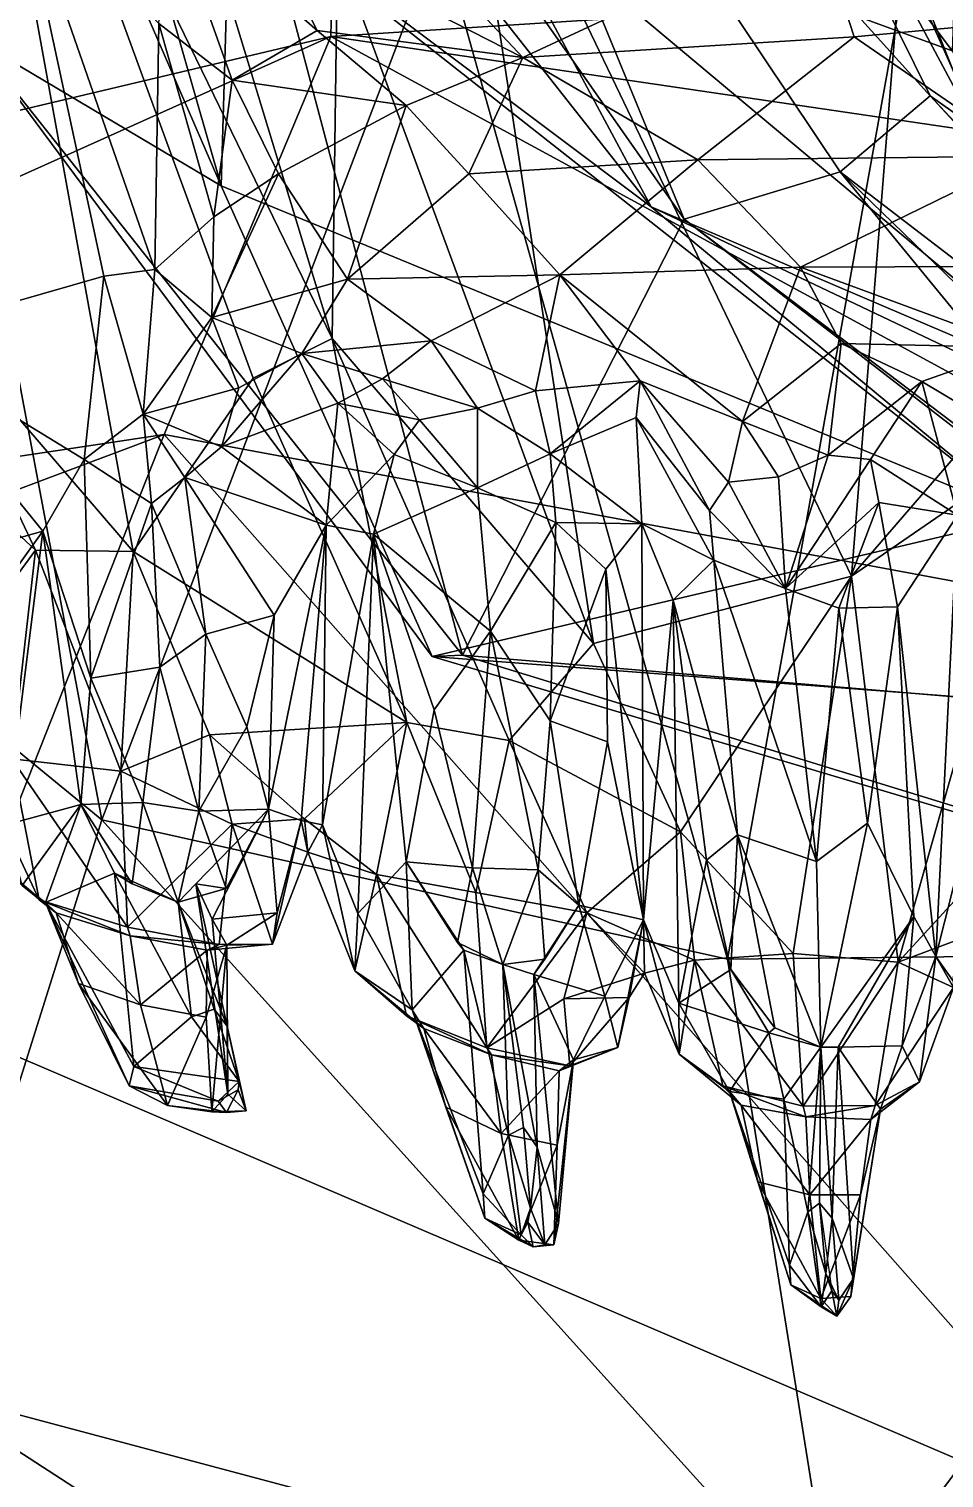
# Model space of a CAD drawing. Extents: x -0.63 to 0.63, y -0.8 to 0.34.
# Drawn here: x -0.4157 to -0.3293, y -0.3005 to -0.1636 of the extents above; entities that cross this region are included whole.
import ezdxf

# ---------------------------------------------------------------- set-up
doc = ezdxf.new("R2010")
doc.units = 0
doc.layers.add('BEAR_KDK$LWO', color=1, linetype='CONTINUOUS')

msp = doc.modelspace()

# ---------------------------------------------------------------- linework, layer by layer
at = {"layer": 'BEAR_KDK$LWO'}
for points in [[(-0.42097, -0.16448, 0.85381), (-0.40502, -0.10859, 1.03801), (-0.42962, -0.01353, 1.06046)], [(-0.45038, -0.05664, 0.68999), (-0.42941, -0.06739, 0.52422), (-0.39759, -0.17839, 0.64691)], [(-0.45038, -0.05664, 0.68999), (-0.39759, -0.17839, 0.64691), (-0.42097, -0.16448, 0.85381)], [(-0.42941, -0.06739, 0.52422), (-0.39676, -0.15044, 0.50908), (-0.39759, -0.17839, 0.64691)], [(-0.36396, -0.10236, 1.24516), (-0.32623, -0.17296, 1.35301), (-0.36109, -0.08513, 1.36857)], [(-0.32623, -0.17296, 1.35301), (-0.31759, -0.12093, 1.46437), (-0.36109, -0.08513, 1.36857)], [(-0.41483, -0.1016, 0.10178), (-0.42294, -0.11914, 0.08948), (-0.3871, -0.19282, 0.09887)], [(-0.3871, -0.19282, 0.09887), (-0.38657, -0.15609, 0.11288), (-0.41483, -0.1016, 0.10178)], [(-0.38212, -0.11278, 1.15381), (-0.33058, -0.16989, 1.23085), (-0.36396, -0.10236, 1.24516)], [(-0.36396, -0.10236, 1.24516), (-0.33058, -0.16989, 1.23085), (-0.32623, -0.17296, 1.35301)], [(-0.42097, -0.16448, 0.85381), (-0.37477, -0.22273, 0.89225), (-0.40502, -0.10859, 1.03801)], [(-0.40502, -0.10859, 1.03801), (-0.37477, -0.22273, 0.89225), (-0.35382, -0.18152, 1.02193)], [(-0.40502, -0.10859, 1.03801), (-0.35382, -0.18152, 1.02193), (-0.38212, -0.11278, 1.15381)], [(-0.37368, -0.14916, 0.37438), (-0.37017, -0.10974, 0.26119), (-0.3285, -0.16561, 0.37257)], [(-0.37017, -0.10974, 0.26119), (-0.32689, -0.11953, 0.26634), (-0.3285, -0.16561, 0.37257)], [(-0.39676, -0.15044, 0.50908), (-0.40976, -0.1133, 0.41339), (-0.35695, -0.18037, 0.49385)], [(-0.40976, -0.1133, 0.41339), (-0.37368, -0.14916, 0.37438), (-0.35695, -0.18037, 0.49385)], [(-0.38212, -0.11278, 1.15381), (-0.35382, -0.18152, 1.02193), (-0.33909, -0.17707, 1.13638)], [(-0.38212, -0.11278, 1.15381), (-0.33909, -0.17707, 1.13638), (-0.33058, -0.16989, 1.23085)], [(-0.42294, -0.11914, 0.08948), (-0.4262, -0.18935, 0.06918), (-0.40589, -0.21293, 0.08228)], [(-0.39456, -0.19657, 0.09583), (-0.3871, -0.19282, 0.09887), (-0.42294, -0.11914, 0.08948)], [(-0.40589, -0.21293, 0.08228), (-0.39456, -0.19657, 0.09583), (-0.42294, -0.11914, 0.08948)], [(-0.46451, -0.19269, 1.72244), (-0.40885, -0.2383, 1.80763), (-0.43028, -0.12473, 1.77204)], [(-0.37694, -0.15451, 1.88061), (-0.43028, -0.12473, 1.77204), (-0.40885, -0.2383, 1.80763)], [(-0.27001, -0.13654, 0.13185), (-0.33801, -0.21526, 0.09403), (-0.31965, -0.20264, 0.09363)], [(-0.33801, -0.21526, 0.09403), (-0.27001, -0.13654, 0.13185), (-0.33208, -0.14072, 0.13381)], [(-0.47355, -0.14785, 1.64248), (-0.38663, -0.13789, 1.56294), (-0.49071, -0.1888, 1.61326)], [(-0.38663, -0.13789, 1.56294), (-0.38721, -0.16428, 1.53979), (-0.49071, -0.1888, 1.61326)], [(-0.38663, -0.13789, 1.56294), (-0.28536, -0.15774, 1.55792), (-0.38721, -0.16428, 1.53979)], [(-0.3624, -0.22165, 0.0943), (-0.37529, -0.13764, 0.12963), (-0.38657, -0.15609, 0.11288)], [(-0.3624, -0.22165, 0.0943), (-0.33801, -0.21526, 0.09403), (-0.37529, -0.13764, 0.12963)], [(-0.33801, -0.21526, 0.09403), (-0.33208, -0.14072, 0.13381), (-0.37529, -0.13764, 0.12963)], [(-0.41681, -0.14899, 0.01359), (-0.40867, -0.18692, 0.0059), (-0.42921, -0.19282, 0.01596)], [(-0.41681, -0.14899, 0.01359), (-0.40346, -0.16304, 0.00552), (-0.40385, -0.18628, 0.00196)], [(-0.41681, -0.14899, 0.01359), (-0.40385, -0.18628, 0.00196), (-0.40867, -0.18692, 0.0059)], [(-0.35695, -0.18037, 0.49385), (-0.37368, -0.14916, 0.37438), (-0.3094, -0.203, 0.47882)], [(-0.37368, -0.14916, 0.37438), (-0.3285, -0.16561, 0.37257), (-0.3094, -0.203, 0.47882)], [(-0.39759, -0.17839, 0.64691), (-0.39676, -0.15044, 0.50908), (-0.32158, -0.20966, 0.61098)], [(-0.39676, -0.15044, 0.50908), (-0.35695, -0.18037, 0.49385), (-0.32158, -0.20966, 0.61098)], [(-0.39655, -0.1684, 0.00396), (-0.40346, -0.16304, 0.00552), (-0.40258, -0.15146, 0.00849)], [(-0.38849, -0.1637, 0.0046), (-0.39655, -0.1684, 0.00396), (-0.40258, -0.15146, 0.00849)], [(-0.40258, -0.15146, 0.00849), (-0.39348, -0.15379, 0.00861), (-0.38849, -0.1637, 0.0046)], [(-0.36907, -0.16624, 0.0023), (-0.39348, -0.15379, 0.00861), (-0.38257, -0.15183, 0.01282)], [(-0.38257, -0.15183, 0.01282), (-0.34133, -0.15335, 0.01216), (-0.36907, -0.16624, 0.0023)], [(-0.34133, -0.15335, 0.01216), (-0.33777, -0.1643, 0.00314), (-0.36907, -0.16624, 0.0023)], [(-0.33777, -0.1643, 0.00314), (-0.34133, -0.15335, 0.01216), (-0.29903, -0.16067, 0.00213)], [(-0.40885, -0.2383, 1.80763), (-0.34972, -0.25148, 1.89267), (-0.37694, -0.15451, 1.88061)], [(-0.38849, -0.1637, 0.0046), (-0.39348, -0.15379, 0.00861), (-0.36907, -0.16624, 0.0023)], [(-0.33282, -0.15757, 1.95698), (-0.37694, -0.15451, 1.88061), (-0.34972, -0.25148, 1.89267)], [(-0.38657, -0.15609, 0.11288), (-0.3871, -0.19282, 0.09887), (-0.3624, -0.22165, 0.0943)], [(-0.28536, -0.15774, 1.55792), (-0.24869, -0.18466, 1.55768), (-0.38721, -0.16428, 1.53979)], [(-0.34972, -0.25148, 1.89267), (-0.2913, -0.25085, 1.94194), (-0.33282, -0.15757, 1.95698)], [(-0.28533, -0.16342, 2.01821), (-0.33282, -0.15757, 1.95698), (-0.2913, -0.25085, 1.94194)], [(-0.29903, -0.16067, 0.00213), (-0.32139, -0.17559, 0.00199), (-0.33777, -0.1643, 0.00314)], [(-0.49071, -0.1888, 1.61326), (-0.38721, -0.16428, 1.53979), (-0.50506, -0.21721, 1.57695)], [(-0.40296, -0.20187, 1.50393), (-0.50506, -0.21721, 1.57695), (-0.38721, -0.16428, 1.53979)], [(-0.39826, -0.18132, 0.00187), (-0.40385, -0.18628, 0.00196), (-0.40346, -0.16304, 0.00552)], [(-0.40346, -0.16304, 0.00552), (-0.39655, -0.1684, 0.00396), (-0.39826, -0.18132, 0.00187)], [(-0.27382, -0.22589, 1.51498), (-0.40296, -0.20187, 1.50393), (-0.38721, -0.16428, 1.53979)], [(-0.39655, -0.1684, 0.00396), (-0.38849, -0.1637, 0.0046), (-0.3801, -0.1708, 0.00294)], [(-0.3801, -0.1708, 0.00294), (-0.38849, -0.1637, 0.0046), (-0.36907, -0.16624, 0.0023)], [(-0.24869, -0.18466, 1.55768), (-0.27382, -0.22589, 1.51498), (-0.38721, -0.16428, 1.53979)], [(-0.36907, -0.16624, 0.0023), (-0.33777, -0.1643, 0.00314), (-0.35254, -0.17594, 0.00176)], [(-0.32139, -0.17559, 0.00199), (-0.35254, -0.17594, 0.00176), (-0.33777, -0.1643, 0.00314)], [(-0.42097, -0.16448, 0.85381), (-0.39759, -0.17839, 0.64691), (-0.37764, -0.22287, 0.79048)], [(-0.42097, -0.16448, 0.85381), (-0.37764, -0.22287, 0.79048), (-0.37477, -0.22273, 0.89225)], [(-0.37416, -0.17726, 0.00197), (-0.3801, -0.1708, 0.00294), (-0.36907, -0.16624, 0.0023)], [(-0.35254, -0.17594, 0.00176), (-0.37416, -0.17726, 0.00197), (-0.36907, -0.16624, 0.0023)], [(-0.39655, -0.1684, 0.00396), (-0.39216, -0.17726, 0.0019), (-0.39826, -0.18132, 0.00187)], [(-0.39216, -0.17726, 0.0019), (-0.39655, -0.1684, 0.00396), (-0.3801, -0.1708, 0.00294)], [(-0.38564, -0.18722, -0.00088), (-0.39216, -0.17726, 0.0019), (-0.3801, -0.1708, 0.00294)], [(-0.37416, -0.17726, 0.00197), (-0.38564, -0.18722, -0.00088), (-0.3801, -0.1708, 0.00294)], [(-0.33058, -0.16989, 1.23085), (-0.33909, -0.17707, 1.13638), (-0.28506, -0.21849, 1.19304)], [(-0.33058, -0.16989, 1.23085), (-0.28506, -0.21849, 1.19304), (-0.26742, -0.23846, 1.34126)], [(-0.33058, -0.16989, 1.23085), (-0.26742, -0.23846, 1.34126), (-0.32623, -0.17296, 1.35301)], [(-0.37416, -0.17726, 0.00197), (-0.35254, -0.17594, 0.00176), (-0.36559, -0.18679, 0.00135)], [(-0.35254, -0.17594, 0.00176), (-0.34284, -0.18606, -0.00015), (-0.36559, -0.18679, 0.00135)], [(-0.35254, -0.17594, 0.00176), (-0.32139, -0.17559, 0.00199), (-0.34284, -0.18606, -0.00015)], [(-0.34284, -0.18606, -0.00015), (-0.32139, -0.17559, 0.00199), (-0.31607, -0.18597, 0.00063)], [(-0.39216, -0.17726, 0.0019), (-0.39845, -0.19084, 0.00002), (-0.39826, -0.18132, 0.00187)], [(-0.39216, -0.17726, 0.0019), (-0.38564, -0.18722, -0.00088), (-0.39845, -0.19084, 0.00002)], [(-0.38564, -0.18722, -0.00088), (-0.37416, -0.17726, 0.00197), (-0.36559, -0.18679, 0.00135)], [(-0.33909, -0.17707, 1.13638), (-0.35382, -0.18152, 1.02193), (-0.30358, -0.22034, 1.03708)], [(-0.33909, -0.17707, 1.13638), (-0.30358, -0.22034, 1.03708), (-0.30224, -0.21275, 1.12536)], [(-0.33909, -0.17707, 1.13638), (-0.30224, -0.21275, 1.12536), (-0.28506, -0.21849, 1.19304)], [(-0.39759, -0.17839, 0.64691), (-0.32158, -0.20966, 0.61098), (-0.37764, -0.22287, 0.79048)], [(-0.32158, -0.20966, 0.61098), (-0.35695, -0.18037, 0.49385), (-0.25772, -0.22279, 0.57298)], [(-0.35695, -0.18037, 0.49385), (-0.3094, -0.203, 0.47882), (-0.25772, -0.22279, 0.57298)], [(-0.39845, -0.19084, 0.00002), (-0.40385, -0.18628, 0.00196), (-0.39826, -0.18132, 0.00187)], [(-0.37477, -0.22273, 0.89225), (-0.28998, -0.22992, 0.90233), (-0.35382, -0.18152, 1.02193)], [(-0.35382, -0.18152, 1.02193), (-0.28998, -0.22992, 0.90233), (-0.30358, -0.22034, 1.03708)], [(-0.34831, -0.20067, 0.00215), (-0.36559, -0.18679, 0.00135), (-0.34284, -0.18606, -0.00015)], [(-0.33898, -0.19329, 0.00189), (-0.34831, -0.20067, 0.00215), (-0.34284, -0.18606, -0.00015)], [(-0.34284, -0.18606, -0.00015), (-0.31607, -0.18597, 0.00063), (-0.32224, -0.19366, 0.00173)], [(-0.32224, -0.19366, 0.00173), (-0.33898, -0.19329, 0.00189), (-0.34284, -0.18606, -0.00015)], [(-0.42921, -0.19282, 0.01596), (-0.40867, -0.18692, 0.0059), (-0.41053, -0.20425, 0.00768)], [(-0.40496, -0.19997, 0.00397), (-0.41053, -0.20425, 0.00768), (-0.40867, -0.18692, 0.0059)], [(-0.40867, -0.18692, 0.0059), (-0.40385, -0.18628, 0.00196), (-0.40496, -0.19997, 0.00397)], [(-0.40385, -0.18628, 0.00196), (-0.39845, -0.19084, 0.00002), (-0.40496, -0.19997, 0.00397)], [(-0.38995, -0.19422, -0.0009), (-0.39845, -0.19084, 0.00002), (-0.38564, -0.18722, -0.00088)], [(-0.37773, -0.19302, 0.00103), (-0.38995, -0.19422, -0.0009), (-0.38564, -0.18722, -0.00088)], [(-0.36559, -0.18679, 0.00135), (-0.37773, -0.19302, 0.00103), (-0.38564, -0.18722, -0.00088)], [(-0.36788, -0.19777, 0.00334), (-0.37773, -0.19302, 0.00103), (-0.36559, -0.18679, 0.00135)], [(-0.36788, -0.19777, 0.00334), (-0.36559, -0.18679, 0.00135), (-0.358, -0.19681, 0.00432)], [(-0.36559, -0.18679, 0.00135), (-0.34831, -0.20067, 0.00215), (-0.358, -0.19681, 0.00432)], [(-0.43315, -0.19604, 0.05217), (-0.41513, -0.21283, 0.07583), (-0.4262, -0.18935, 0.06918)], [(-0.40589, -0.21293, 0.08228), (-0.4262, -0.18935, 0.06918), (-0.41513, -0.21283, 0.07583)], [(-0.39591, -0.19748, -0.0004), (-0.40496, -0.19997, 0.00397), (-0.39845, -0.19084, 0.00002)], [(-0.39845, -0.19084, 0.00002), (-0.38995, -0.19422, -0.0009), (-0.39591, -0.19748, -0.0004)], [(-0.40885, -0.2383, 1.80763), (-0.46451, -0.19269, 1.72244), (-0.42581, -0.2921, 1.74964)], [(-0.42921, -0.19282, 0.01596), (-0.41443, -0.21102, 0.01112), (-0.429, -0.21511, 0.03105)], [(-0.41443, -0.21102, 0.01112), (-0.42921, -0.19282, 0.01596), (-0.41053, -0.20425, 0.00768)], [(-0.39456, -0.19657, 0.09583), (-0.38002, -0.22909, 0.08352), (-0.3871, -0.19282, 0.09887)], [(-0.38995, -0.19422, -0.0009), (-0.37773, -0.19302, 0.00103), (-0.38232, -0.19663, 0.00189)], [(-0.3871, -0.19282, 0.09887), (-0.37035, -0.23079, 0.08323), (-0.3624, -0.22165, 0.0943)], [(-0.37035, -0.23079, 0.08323), (-0.3871, -0.19282, 0.09887), (-0.38002, -0.22909, 0.08352)], [(-0.38232, -0.19663, 0.00189), (-0.37773, -0.19302, 0.00103), (-0.37337, -0.1994, 0.00464)], [(-0.36788, -0.19777, 0.00334), (-0.37337, -0.1994, 0.00464), (-0.37773, -0.19302, 0.00103)], [(-0.38995, -0.19422, -0.0009), (-0.39754, -0.20306, 0.00239), (-0.39591, -0.19748, -0.0004)], [(-0.39754, -0.20306, 0.00239), (-0.38995, -0.19422, -0.0009), (-0.38654, -0.19891, 0.00591)], [(-0.38232, -0.19663, 0.00189), (-0.38654, -0.19891, 0.00591), (-0.38995, -0.19422, -0.0009)], [(-0.34831, -0.20067, 0.00215), (-0.33898, -0.19329, 0.00189), (-0.34021, -0.20384, 0.00649)], [(-0.33137, -0.19689, 0.00466), (-0.34021, -0.20384, 0.00649), (-0.33898, -0.19329, 0.00189)], [(-0.33898, -0.19329, 0.00189), (-0.32224, -0.19366, 0.00173), (-0.33137, -0.19689, 0.00466)], [(-0.32224, -0.19366, 0.00173), (-0.32356, -0.20155, 0.00531), (-0.33137, -0.19689, 0.00466)], [(-0.43315, -0.19604, 0.05217), (-0.42435, -0.22538, 0.0524), (-0.41513, -0.21283, 0.07583)], [(-0.39456, -0.19657, 0.09583), (-0.40589, -0.21293, 0.08228), (-0.38002, -0.22909, 0.08352)], [(-0.37884, -0.2005, 0.00821), (-0.38654, -0.19891, 0.00591), (-0.38232, -0.19663, 0.00189)], [(-0.37337, -0.1994, 0.00464), (-0.37884, -0.2005, 0.00821), (-0.38232, -0.19663, 0.00189)], [(-0.36788, -0.19777, 0.00334), (-0.358, -0.19681, 0.00432), (-0.3665, -0.20371, 0.00481)], [(-0.3665, -0.20371, 0.00481), (-0.358, -0.19681, 0.00432), (-0.35837, -0.20028, 0.01004)], [(-0.35145, -0.20907, 0.01042), (-0.35837, -0.20028, 0.01004), (-0.358, -0.19681, 0.00432)], [(-0.34963, -0.2064, 0.00554), (-0.35145, -0.20907, 0.01042), (-0.358, -0.19681, 0.00432)], [(-0.358, -0.19681, 0.00432), (-0.34831, -0.20067, 0.00215), (-0.34963, -0.2064, 0.00554)], [(-0.33622, -0.20424, 0.01041), (-0.34021, -0.20384, 0.00649), (-0.33137, -0.19689, 0.00466)], [(-0.32799, -0.20952, 0.01617), (-0.33622, -0.20424, 0.01041), (-0.33137, -0.19689, 0.00466)], [(-0.33137, -0.19689, 0.00466), (-0.32356, -0.20155, 0.00531), (-0.32799, -0.20952, 0.01617)], [(-0.39754, -0.20306, 0.00239), (-0.40496, -0.19997, 0.00397), (-0.39591, -0.19748, -0.0004)], [(-0.37337, -0.1994, 0.00464), (-0.36788, -0.19777, 0.00334), (-0.3665, -0.20371, 0.00481)], [(-0.39754, -0.20306, 0.00239), (-0.38654, -0.19891, 0.00591), (-0.38764, -0.21045, 0.01421)], [(-0.38764, -0.21045, 0.01421), (-0.38654, -0.19891, 0.00591), (-0.38123, -0.20378, 0.01391)], [(-0.37884, -0.2005, 0.00821), (-0.38123, -0.20378, 0.01391), (-0.38654, -0.19891, 0.00591)], [(-0.37884, -0.2005, 0.00821), (-0.37337, -0.1994, 0.00464), (-0.37337, -0.20694, 0.01522)], [(-0.3665, -0.20371, 0.00481), (-0.37337, -0.20694, 0.01522), (-0.37337, -0.1994, 0.00464)], [(-0.40416, -0.2084, 0.00719), (-0.41053, -0.20425, 0.00768), (-0.40496, -0.19997, 0.00397)], [(-0.39754, -0.20306, 0.00239), (-0.40101, -0.20596, 0.00896), (-0.40496, -0.19997, 0.00397)], [(-0.40496, -0.19997, 0.00397), (-0.40101, -0.20596, 0.00896), (-0.40416, -0.2084, 0.00719)], [(-0.38123, -0.20378, 0.01391), (-0.37884, -0.2005, 0.00821), (-0.37337, -0.20694, 0.01522)], [(-0.3665, -0.20371, 0.00481), (-0.35837, -0.20028, 0.01004), (-0.35782, -0.21034, 0.01829)], [(-0.35782, -0.21034, 0.01829), (-0.35837, -0.20028, 0.01004), (-0.35103, -0.21376, 0.01829)], [(-0.35145, -0.20907, 0.01042), (-0.35103, -0.21376, 0.01829), (-0.35837, -0.20028, 0.01004)], [(-0.34963, -0.2064, 0.00554), (-0.34831, -0.20067, 0.00215), (-0.34492, -0.20588, 0.00515)], [(-0.34831, -0.20067, 0.00215), (-0.34021, -0.20384, 0.00649), (-0.34492, -0.20588, 0.00515)], [(-0.50506, -0.21721, 1.57695), (-0.40296, -0.20187, 1.50393), (-0.51712, -0.2448, 1.54018)], [(-0.42487, -0.25724, 1.46092), (-0.51712, -0.2448, 1.54018), (-0.40296, -0.20187, 1.50393)], [(-0.31102, -0.30599, 1.46183), (-0.42487, -0.25724, 1.46092), (-0.40296, -0.20187, 1.50393)], [(-0.27382, -0.22589, 1.51498), (-0.31102, -0.30599, 1.46183), (-0.40296, -0.20187, 1.50393)], [(-0.31965, -0.20264, 0.09363), (-0.33801, -0.21526, 0.09403), (-0.3336, -0.25176, 0.07531)], [(-0.31965, -0.20264, 0.09363), (-0.3336, -0.25176, 0.07531), (-0.31134, -0.22749, 0.08448)], [(-0.40101, -0.20596, 0.00896), (-0.39754, -0.20306, 0.00239), (-0.38764, -0.21045, 0.01421)], [(-0.38764, -0.21045, 0.01421), (-0.38123, -0.20378, 0.01391), (-0.38318, -0.21131, 0.01764)], [(-0.37337, -0.20694, 0.01522), (-0.38318, -0.21131, 0.01764), (-0.38123, -0.20378, 0.01391)], [(-0.3665, -0.20371, 0.00481), (-0.36595, -0.21019, 0.01794), (-0.37337, -0.20694, 0.01522)], [(-0.36595, -0.21019, 0.01794), (-0.3665, -0.20371, 0.00481), (-0.35782, -0.21034, 0.01829)], [(-0.34492, -0.20588, 0.00515), (-0.34021, -0.20384, 0.00649), (-0.34425, -0.21643, 0.01646)], [(-0.33622, -0.20424, 0.01041), (-0.34425, -0.21643, 0.01646), (-0.34021, -0.20384, 0.00649)], [(-0.4099, -0.22492, 0.00827), (-0.41443, -0.21102, 0.01112), (-0.41053, -0.20425, 0.00768)], [(-0.41053, -0.20425, 0.00768), (-0.40416, -0.2084, 0.00719), (-0.4099, -0.22492, 0.00827)], [(-0.33622, -0.20424, 0.01041), (-0.33542, -0.2083, 0.01614), (-0.34425, -0.21643, 0.01646)], [(-0.33622, -0.20424, 0.01041), (-0.32799, -0.20952, 0.01617), (-0.33542, -0.2083, 0.01614)], [(-0.39902, -0.22075, 0.00689), (-0.40416, -0.2084, 0.00719), (-0.40101, -0.20596, 0.00896)], [(-0.39258, -0.21896, 0.01097), (-0.40101, -0.20596, 0.00896), (-0.38764, -0.21045, 0.01421)], [(-0.39258, -0.21896, 0.01097), (-0.39902, -0.22075, 0.00689), (-0.40101, -0.20596, 0.00896)], [(-0.35145, -0.20907, 0.01042), (-0.34963, -0.2064, 0.00554), (-0.34425, -0.21643, 0.01646)], [(-0.34492, -0.20588, 0.00515), (-0.34425, -0.21643, 0.01646), (-0.34963, -0.2064, 0.00554)], [(-0.37213, -0.22047, 0.0121), (-0.38318, -0.21131, 0.01764), (-0.37337, -0.20694, 0.01522)], [(-0.36595, -0.21019, 0.01794), (-0.37213, -0.22047, 0.0121), (-0.37337, -0.20694, 0.01522)], [(-0.40337, -0.22386, 0.00668), (-0.4099, -0.22492, 0.00827), (-0.40416, -0.2084, 0.00719)], [(-0.40416, -0.2084, 0.00719), (-0.39902, -0.22075, 0.00689), (-0.40337, -0.22386, 0.00668)], [(-0.35103, -0.21376, 0.01829), (-0.35145, -0.20907, 0.01042), (-0.34425, -0.21643, 0.01646)], [(-0.34425, -0.21643, 0.01646), (-0.33542, -0.2083, 0.01614), (-0.33923, -0.2183, 0.01887)], [(-0.33366, -0.21816, 0.02097), (-0.33923, -0.2183, 0.01887), (-0.33542, -0.2083, 0.01614)], [(-0.32799, -0.20952, 0.01617), (-0.33366, -0.21816, 0.02097), (-0.33542, -0.2083, 0.01614)], [(-0.33006, -0.25123, 0.04241), (-0.33366, -0.21816, 0.02097), (-0.32799, -0.20952, 0.01617)], [(-0.33006, -0.25123, 0.04241), (-0.32799, -0.20952, 0.01617), (-0.32188, -0.21889, 0.01841)], [(-0.3931, -0.2373, 0.02181), (-0.39258, -0.21896, 0.01097), (-0.38764, -0.21045, 0.01421)], [(-0.39003, -0.23836, 0.03701), (-0.3931, -0.2373, 0.02181), (-0.38764, -0.21045, 0.01421)], [(-0.38801, -0.23876, 0.0377), (-0.39003, -0.23836, 0.03701), (-0.38764, -0.21045, 0.01421)], [(-0.38318, -0.21131, 0.01764), (-0.38801, -0.23876, 0.0377), (-0.38764, -0.21045, 0.01421)], [(-0.37764, -0.22287, 0.79048), (-0.32158, -0.20966, 0.61098), (-0.25061, -0.2326, 0.68157)], [(-0.37213, -0.22047, 0.0121), (-0.36595, -0.21019, 0.01794), (-0.36648, -0.22894, 0.01551)], [(-0.36595, -0.21019, 0.01794), (-0.36122, -0.2146, 0.02093), (-0.36648, -0.22894, 0.01551)], [(-0.35782, -0.21034, 0.01829), (-0.36122, -0.2146, 0.02093), (-0.36595, -0.21019, 0.01794)], [(-0.35767, -0.24774, 0.04148), (-0.36122, -0.2146, 0.02093), (-0.35782, -0.21034, 0.01829)], [(-0.35782, -0.21034, 0.01829), (-0.35103, -0.21376, 0.01829), (-0.35487, -0.21753, 0.01984)], [(-0.35767, -0.24774, 0.04148), (-0.35782, -0.21034, 0.01829), (-0.35487, -0.21753, 0.01984)], [(-0.429, -0.21511, 0.03105), (-0.41443, -0.21102, 0.01112), (-0.42375, -0.22401, 0.03059)], [(-0.42375, -0.22401, 0.03059), (-0.41443, -0.21102, 0.01112), (-0.41788, -0.23878, 0.03126)], [(-0.41083, -0.23684, 0.01988), (-0.41788, -0.23878, 0.03126), (-0.41443, -0.21102, 0.01112)], [(-0.41443, -0.21102, 0.01112), (-0.4099, -0.22492, 0.00827), (-0.41083, -0.23684, 0.01988)], [(-0.38801, -0.23876, 0.0377), (-0.38318, -0.21131, 0.01764), (-0.38465, -0.24716, 0.0348)], [(-0.3801, -0.24226, 0.02422), (-0.38465, -0.24716, 0.0348), (-0.38318, -0.21131, 0.01764)], [(-0.3801, -0.24226, 0.02422), (-0.38318, -0.21131, 0.01764), (-0.37744, -0.22792, 0.01409)], [(-0.37213, -0.22047, 0.0121), (-0.37744, -0.22792, 0.01409), (-0.38318, -0.21131, 0.01764)], [(-0.41734, -0.23253, 0.06544), (-0.41513, -0.21283, 0.07583), (-0.42435, -0.22538, 0.0524)], [(-0.40704, -0.23369, 0.07181), (-0.41513, -0.21283, 0.07583), (-0.41734, -0.23253, 0.06544)], [(-0.40589, -0.21293, 0.08228), (-0.41513, -0.21283, 0.07583), (-0.40704, -0.23369, 0.07181)], [(-0.39867, -0.23028, 0.07394), (-0.40589, -0.21293, 0.08228), (-0.40704, -0.23369, 0.07181)], [(-0.39867, -0.23028, 0.07394), (-0.38002, -0.22909, 0.08352), (-0.40589, -0.21293, 0.08228)], [(-0.36108, -0.23092, 0.02398), (-0.36648, -0.22894, 0.01551), (-0.36122, -0.2146, 0.02093)], [(-0.36122, -0.2146, 0.02093), (-0.35767, -0.24774, 0.04148), (-0.36108, -0.23092, 0.02398)], [(-0.35487, -0.21753, 0.01984), (-0.35103, -0.21376, 0.01829), (-0.34878, -0.23971, 0.01807)], [(-0.35103, -0.21376, 0.01829), (-0.34425, -0.21643, 0.01646), (-0.34131, -0.24223, 0.0182)], [(-0.35103, -0.21376, 0.01829), (-0.34131, -0.24223, 0.0182), (-0.34878, -0.23971, 0.01807)], [(-0.3624, -0.22165, 0.0943), (-0.35419, -0.23943, 0.08095), (-0.33801, -0.21526, 0.09403)], [(-0.33801, -0.21526, 0.09403), (-0.35419, -0.23943, 0.08095), (-0.34352, -0.25093, 0.07945)], [(-0.33801, -0.21526, 0.09403), (-0.34352, -0.25093, 0.07945), (-0.3336, -0.25176, 0.07531)], [(-0.35432, -0.25562, 0.03848), (-0.35767, -0.24774, 0.04148), (-0.35487, -0.21753, 0.01984)], [(-0.35173, -0.24212, 0.02608), (-0.35487, -0.21753, 0.01984), (-0.34878, -0.23971, 0.01807)], [(-0.35487, -0.21753, 0.01984), (-0.35173, -0.24212, 0.02608), (-0.35432, -0.25562, 0.03848)], [(-0.33923, -0.2183, 0.01887), (-0.34131, -0.24223, 0.0182), (-0.34425, -0.21643, 0.01646)], [(-0.39516, -0.2295, 0.0124), (-0.39902, -0.22075, 0.00689), (-0.39258, -0.21896, 0.01097)], [(-0.3931, -0.2373, 0.02181), (-0.39516, -0.2295, 0.0124), (-0.39258, -0.21896, 0.01097)], [(-0.34131, -0.24223, 0.0182), (-0.33923, -0.2183, 0.01887), (-0.3365, -0.2386, 0.01731)], [(-0.33923, -0.2183, 0.01887), (-0.33366, -0.21816, 0.02097), (-0.3365, -0.2386, 0.01731)], [(-0.3365, -0.2386, 0.01731), (-0.33366, -0.21816, 0.02097), (-0.33214, -0.24743, 0.02668)], [(-0.33214, -0.24743, 0.02668), (-0.33366, -0.21816, 0.02097), (-0.33006, -0.25123, 0.04241)], [(-0.32596, -0.25702, 0.03914), (-0.33006, -0.25123, 0.04241), (-0.32188, -0.21889, 0.01841)], [(-0.37744, -0.22792, 0.01409), (-0.37213, -0.22047, 0.0121), (-0.37383, -0.24284, 0.01725)], [(-0.37383, -0.24284, 0.01725), (-0.37213, -0.22047, 0.0121), (-0.36761, -0.24301, 0.01757)], [(-0.36648, -0.22894, 0.01551), (-0.36761, -0.24301, 0.01757), (-0.37213, -0.22047, 0.0121)], [(-0.40337, -0.22386, 0.00668), (-0.39902, -0.22075, 0.00689), (-0.39969, -0.23748, 0.01274)], [(-0.39969, -0.23748, 0.01274), (-0.39902, -0.22075, 0.00689), (-0.39516, -0.2295, 0.0124)], [(-0.35419, -0.23943, 0.08095), (-0.3624, -0.22165, 0.0943), (-0.37035, -0.23079, 0.08323)], [(-0.37477, -0.22273, 0.89225), (-0.37764, -0.22287, 0.79048), (-0.2732, -0.25396, 0.7623)], [(-0.37764, -0.22287, 0.79048), (-0.25061, -0.2326, 0.68157), (-0.2732, -0.25396, 0.7623)], [(-0.37477, -0.22273, 0.89225), (-0.2732, -0.25396, 0.7623), (-0.28998, -0.22992, 0.90233)], [(-0.40498, -0.23667, 0.01161), (-0.4099, -0.22492, 0.00827), (-0.40337, -0.22386, 0.00668)], [(-0.39969, -0.23748, 0.01274), (-0.40498, -0.23667, 0.01161), (-0.40337, -0.22386, 0.00668)], [(-0.41881, -0.24231, 0.04347), (-0.41478, -0.24585, 0.0533), (-0.42435, -0.22538, 0.0524)], [(-0.41734, -0.23253, 0.06544), (-0.42435, -0.22538, 0.0524), (-0.41478, -0.24585, 0.0533)], [(-0.4099, -0.22492, 0.00827), (-0.40498, -0.23667, 0.01161), (-0.41083, -0.23684, 0.01988)], [(-0.37744, -0.22792, 0.01409), (-0.37383, -0.24284, 0.01725), (-0.3801, -0.24226, 0.02422)], [(-0.31134, -0.22749, 0.08448), (-0.3336, -0.25176, 0.07531), (-0.32831, -0.24977, 0.0763)], [(-0.39516, -0.2295, 0.0124), (-0.3931, -0.2373, 0.02181), (-0.39969, -0.23748, 0.01274)], [(-0.38002, -0.22909, 0.08352), (-0.39867, -0.23028, 0.07394), (-0.38971, -0.23822, 0.07045)], [(-0.38289, -0.24347, 0.0706), (-0.38002, -0.22909, 0.08352), (-0.38971, -0.23822, 0.07045)], [(-0.38002, -0.22909, 0.08352), (-0.38289, -0.24347, 0.0706), (-0.3735, -0.24516, 0.07591)], [(-0.38002, -0.22909, 0.08352), (-0.3735, -0.24516, 0.07591), (-0.37035, -0.23079, 0.08323)], [(-0.36648, -0.22894, 0.01551), (-0.36379, -0.24635, 0.02601), (-0.36761, -0.24301, 0.01757)], [(-0.36108, -0.23092, 0.02398), (-0.36379, -0.24635, 0.02601), (-0.36648, -0.22894, 0.01551)], [(-0.39653, -0.23871, 0.06543), (-0.39867, -0.23028, 0.07394), (-0.40704, -0.23369, 0.07181)], [(-0.39653, -0.23871, 0.06543), (-0.38971, -0.23822, 0.07045), (-0.39867, -0.23028, 0.07394)], [(-0.36303, -0.2471, 0.07391), (-0.37035, -0.23079, 0.08323), (-0.3735, -0.24516, 0.07591)], [(-0.37035, -0.23079, 0.08323), (-0.36303, -0.2471, 0.07391), (-0.35419, -0.23943, 0.08095)], [(-0.36379, -0.24635, 0.02601), (-0.36108, -0.23092, 0.02398), (-0.35767, -0.24774, 0.04148)], [(-0.40704, -0.23369, 0.07181), (-0.41734, -0.23253, 0.06544), (-0.40643, -0.24845, 0.05698)], [(-0.41734, -0.23253, 0.06544), (-0.41478, -0.24585, 0.0533), (-0.40643, -0.24845, 0.05698)], [(-0.40704, -0.23369, 0.07181), (-0.40643, -0.24845, 0.05698), (-0.39653, -0.23871, 0.06543)], [(-0.41788, -0.23878, 0.03126), (-0.41083, -0.23684, 0.01988), (-0.41637, -0.24452, 0.04005)], [(-0.41637, -0.24452, 0.04005), (-0.41083, -0.23684, 0.01988), (-0.41418, -0.24611, 0.04116)], [(-0.40766, -0.24335, 0.02183), (-0.41418, -0.24611, 0.04116), (-0.41083, -0.23684, 0.01988)], [(-0.40498, -0.23667, 0.01161), (-0.40599, -0.24436, 0.0205), (-0.41083, -0.23684, 0.01988)], [(-0.41083, -0.23684, 0.01988), (-0.40599, -0.24436, 0.0205), (-0.40766, -0.24335, 0.02183)], [(-0.40163, -0.24609, 0.02003), (-0.40599, -0.24436, 0.0205), (-0.40498, -0.23667, 0.01161)], [(-0.40498, -0.23667, 0.01161), (-0.39969, -0.23748, 0.01274), (-0.40163, -0.24609, 0.02003)], [(-0.39711, -0.24478, 0.02144), (-0.40163, -0.24609, 0.02003), (-0.39969, -0.23748, 0.01274)], [(-0.3931, -0.2373, 0.02181), (-0.39997, -0.24435, 0.02268), (-0.39711, -0.24478, 0.02144)], [(-0.39997, -0.24435, 0.02268), (-0.3931, -0.2373, 0.02181), (-0.39843, -0.24768, 0.03296)], [(-0.39711, -0.24478, 0.02144), (-0.39969, -0.23748, 0.01274), (-0.3931, -0.2373, 0.02181)], [(-0.39228, -0.24708, 0.03409), (-0.39843, -0.24768, 0.03296), (-0.3931, -0.2373, 0.02181)], [(-0.38971, -0.23822, 0.07045), (-0.39653, -0.23871, 0.06543), (-0.3894, -0.24135, 0.05558)], [(-0.39228, -0.24708, 0.03409), (-0.3931, -0.2373, 0.02181), (-0.39003, -0.23836, 0.03701)], [(-0.38971, -0.23822, 0.07045), (-0.3894, -0.24135, 0.05558), (-0.38289, -0.24347, 0.0706)], [(-0.42581, -0.2921, 1.74964), (-0.33956, -0.31509, 1.83226), (-0.40885, -0.2383, 1.80763)], [(-0.34972, -0.25148, 1.89267), (-0.40885, -0.2383, 1.80763), (-0.33956, -0.31509, 1.83226)], [(-0.39776, -0.25008, 0.05444), (-0.39653, -0.23871, 0.06543), (-0.40643, -0.24845, 0.05698)], [(-0.39653, -0.23871, 0.06543), (-0.39776, -0.25008, 0.05444), (-0.39274, -0.25004, 0.04627)], [(-0.39274, -0.25004, 0.04627), (-0.3894, -0.24135, 0.05558), (-0.39653, -0.23871, 0.06543)], [(-0.39228, -0.24708, 0.03409), (-0.39003, -0.23836, 0.03701), (-0.39274, -0.25004, 0.04627)], [(-0.3894, -0.24135, 0.05558), (-0.39274, -0.25004, 0.04627), (-0.39003, -0.23836, 0.03701)], [(-0.3894, -0.24135, 0.05558), (-0.39003, -0.23836, 0.03701), (-0.38801, -0.23876, 0.0377)], [(-0.3894, -0.24135, 0.05558), (-0.38801, -0.23876, 0.0377), (-0.38495, -0.25256, 0.04813)], [(-0.38801, -0.23876, 0.0377), (-0.38465, -0.24716, 0.0348), (-0.38495, -0.25256, 0.04813)], [(-0.35284, -0.25156, 0.07383), (-0.35419, -0.23943, 0.08095), (-0.36303, -0.2471, 0.07391)], [(-0.35419, -0.23943, 0.08095), (-0.35284, -0.25156, 0.07383), (-0.34352, -0.25093, 0.07945)], [(-0.34093, -0.25979, 0.0256), (-0.34131, -0.24223, 0.0182), (-0.3365, -0.2386, 0.01731)], [(-0.3365, -0.2386, 0.01731), (-0.33214, -0.24743, 0.02668), (-0.34093, -0.25979, 0.0256)], [(-0.34942, -0.25244, 0.02733), (-0.35173, -0.24212, 0.02608), (-0.34878, -0.23971, 0.01807)], [(-0.34525, -0.25795, 0.02649), (-0.34942, -0.25244, 0.02733), (-0.34878, -0.23971, 0.01807)], [(-0.34525, -0.25795, 0.02649), (-0.34878, -0.23971, 0.01807), (-0.34093, -0.25979, 0.0256)], [(-0.34093, -0.25979, 0.0256), (-0.34878, -0.23971, 0.01807), (-0.34131, -0.24223, 0.0182)], [(-0.41478, -0.24585, 0.0533), (-0.41881, -0.24231, 0.04347), (-0.41316, -0.2471, 0.04903)], [(-0.41881, -0.24231, 0.04347), (-0.41637, -0.24452, 0.04005), (-0.41316, -0.2471, 0.04903)], [(-0.3894, -0.24135, 0.05558), (-0.38495, -0.25256, 0.04813), (-0.38289, -0.24347, 0.0706)], [(-0.37953, -0.25627, 0.04732), (-0.38465, -0.24716, 0.0348), (-0.3801, -0.24226, 0.02422)], [(-0.37523, -0.24989, 0.02409), (-0.3801, -0.24226, 0.02422), (-0.37383, -0.24284, 0.01725)], [(-0.3801, -0.24226, 0.02422), (-0.37465, -0.25062, 0.02652), (-0.37953, -0.25627, 0.04732)], [(-0.3801, -0.24226, 0.02422), (-0.37523, -0.24989, 0.02409), (-0.37465, -0.25062, 0.02652)], [(-0.34942, -0.25244, 0.02733), (-0.35432, -0.25562, 0.03848), (-0.35173, -0.24212, 0.02608)], [(-0.41418, -0.24611, 0.04116), (-0.40766, -0.24335, 0.02183), (-0.40582, -0.26161, 0.02652)], [(-0.40766, -0.24335, 0.02183), (-0.40037, -0.25692, 0.01405), (-0.40582, -0.26161, 0.02652)], [(-0.40766, -0.24335, 0.02183), (-0.40163, -0.24609, 0.02003), (-0.40037, -0.25692, 0.01405)], [(-0.40599, -0.24436, 0.0205), (-0.40163, -0.24609, 0.02003), (-0.40766, -0.24335, 0.02183)], [(-0.38289, -0.24347, 0.0706), (-0.38495, -0.25256, 0.04813), (-0.38005, -0.25683, 0.05854)], [(-0.38289, -0.24347, 0.0706), (-0.38005, -0.25683, 0.05854), (-0.37246, -0.25984, 0.06265)], [(-0.3735, -0.24516, 0.07591), (-0.38289, -0.24347, 0.0706), (-0.37246, -0.25984, 0.06265)], [(-0.37523, -0.24989, 0.02409), (-0.37383, -0.24284, 0.01725), (-0.37097, -0.25197, 0.02341)], [(-0.37383, -0.24284, 0.01725), (-0.36761, -0.24301, 0.01757), (-0.37097, -0.25197, 0.02341)], [(-0.36761, -0.24301, 0.01757), (-0.36699, -0.25146, 0.02483), (-0.37097, -0.25197, 0.02341)], [(-0.36699, -0.25146, 0.02483), (-0.36761, -0.24301, 0.01757), (-0.36379, -0.24635, 0.02601)], [(-0.41637, -0.24452, 0.04005), (-0.41418, -0.24611, 0.04116), (-0.41316, -0.2471, 0.04903)], [(-0.39997, -0.24435, 0.02268), (-0.397, -0.25781, 0.01409), (-0.40163, -0.24609, 0.02003)], [(-0.40163, -0.24609, 0.02003), (-0.39711, -0.24478, 0.02144), (-0.39997, -0.24435, 0.02268)], [(-0.397, -0.25781, 0.01409), (-0.39997, -0.24435, 0.02268), (-0.39696, -0.26422, 0.0263)], [(-0.39843, -0.24768, 0.03296), (-0.39696, -0.26422, 0.0263), (-0.39997, -0.24435, 0.02268)], [(-0.40643, -0.24845, 0.05698), (-0.41478, -0.24585, 0.0533), (-0.40616, -0.24926, 0.05261)], [(-0.41478, -0.24585, 0.0533), (-0.41316, -0.2471, 0.04903), (-0.40616, -0.24926, 0.05261)], [(-0.41316, -0.2471, 0.04903), (-0.41418, -0.24611, 0.04116), (-0.41105, -0.25377, 0.04347)], [(-0.41105, -0.25377, 0.04347), (-0.41418, -0.24611, 0.04116), (-0.40628, -0.26345, 0.03105)], [(-0.40582, -0.26161, 0.02652), (-0.40628, -0.26345, 0.03105), (-0.41418, -0.24611, 0.04116)], [(-0.40163, -0.24609, 0.02003), (-0.39825, -0.25619, 0.01117), (-0.40037, -0.25692, 0.01405)], [(-0.39825, -0.25619, 0.01117), (-0.40163, -0.24609, 0.02003), (-0.397, -0.25781, 0.01409)], [(-0.3735, -0.24516, 0.07591), (-0.37246, -0.25984, 0.06265), (-0.36303, -0.2471, 0.07391)], [(-0.36379, -0.24635, 0.02601), (-0.36804, -0.25292, 0.02697), (-0.36699, -0.25146, 0.02483)], [(-0.36133, -0.25495, 0.03685), (-0.36804, -0.25292, 0.02697), (-0.36379, -0.24635, 0.02601)], [(-0.36133, -0.25495, 0.03685), (-0.36379, -0.24635, 0.02601), (-0.35767, -0.24774, 0.04148)], [(-0.40616, -0.24926, 0.05261), (-0.41316, -0.2471, 0.04903), (-0.4052, -0.25577, 0.04655)], [(-0.41316, -0.2471, 0.04903), (-0.41105, -0.25377, 0.04347), (-0.4052, -0.25577, 0.04655)], [(-0.39843, -0.24768, 0.03296), (-0.39228, -0.24708, 0.03409), (-0.39705, -0.25014, 0.04323)], [(-0.39705, -0.25014, 0.04323), (-0.39696, -0.26422, 0.0263), (-0.39843, -0.24768, 0.03296)], [(-0.39274, -0.25004, 0.04627), (-0.39705, -0.25014, 0.04323), (-0.39228, -0.24708, 0.03409)], [(-0.38495, -0.25256, 0.04813), (-0.38465, -0.24716, 0.0348), (-0.37953, -0.25627, 0.04732)], [(-0.36521, -0.25522, 0.06634), (-0.36303, -0.2471, 0.07391), (-0.37246, -0.25984, 0.06265)], [(-0.36303, -0.2471, 0.07391), (-0.36521, -0.25522, 0.06634), (-0.35757, -0.25279, 0.05976)], [(-0.36303, -0.2471, 0.07391), (-0.35757, -0.25279, 0.05976), (-0.35284, -0.25156, 0.07383)], [(-0.3601, -0.25981, 0.04994), (-0.36133, -0.25495, 0.03685), (-0.35767, -0.24774, 0.04148)], [(-0.35903, -0.2551, 0.05484), (-0.3601, -0.25981, 0.04994), (-0.35767, -0.24774, 0.04148)], [(-0.35757, -0.25279, 0.05976), (-0.35903, -0.2551, 0.05484), (-0.35767, -0.24774, 0.04148)], [(-0.35757, -0.25279, 0.05976), (-0.35767, -0.24774, 0.04148), (-0.35431, -0.26044, 0.0524)], [(-0.35767, -0.24774, 0.04148), (-0.35432, -0.25562, 0.03848), (-0.35431, -0.26044, 0.0524)], [(-0.33214, -0.24743, 0.02668), (-0.33929, -0.25979, 0.02902), (-0.34093, -0.25979, 0.0256)], [(-0.33324, -0.25966, 0.03935), (-0.33929, -0.25979, 0.02902), (-0.33214, -0.24743, 0.02668)], [(-0.33324, -0.25966, 0.03935), (-0.33214, -0.24743, 0.02668), (-0.33006, -0.25123, 0.04241)], [(-0.40643, -0.24845, 0.05698), (-0.40616, -0.24926, 0.05261), (-0.39776, -0.25008, 0.05444)], [(-0.40616, -0.24926, 0.05261), (-0.4052, -0.25577, 0.04655), (-0.3989, -0.25061, 0.05004)], [(-0.3989, -0.25061, 0.05004), (-0.39776, -0.25008, 0.05444), (-0.40616, -0.24926, 0.05261)], [(-0.39899, -0.25696, 0.04421), (-0.39847, -0.26589, 0.03121), (-0.39705, -0.25014, 0.04323)], [(-0.3989, -0.25061, 0.05004), (-0.39899, -0.25696, 0.04421), (-0.39705, -0.25014, 0.04323)], [(-0.39705, -0.25014, 0.04323), (-0.39274, -0.25004, 0.04627), (-0.3989, -0.25061, 0.05004)], [(-0.39776, -0.25008, 0.05444), (-0.3989, -0.25061, 0.05004), (-0.39274, -0.25004, 0.04627)], [(-0.39696, -0.26422, 0.0263), (-0.39705, -0.25014, 0.04323), (-0.39847, -0.26589, 0.03121)], [(-0.37523, -0.24989, 0.02409), (-0.37097, -0.25197, 0.02341), (-0.37465, -0.25062, 0.02652)], [(-0.32831, -0.24977, 0.0763), (-0.3336, -0.25176, 0.07531), (-0.32839, -0.25415, 0.06111)], [(-0.39899, -0.25696, 0.04421), (-0.3989, -0.25061, 0.05004), (-0.4052, -0.25577, 0.04655)], [(-0.37953, -0.25627, 0.04732), (-0.37465, -0.25062, 0.02652), (-0.37283, -0.27366, 0.02698)], [(-0.37042, -0.26811, 0.01451), (-0.37283, -0.27366, 0.02698), (-0.37465, -0.25062, 0.02652)], [(-0.37465, -0.25062, 0.02652), (-0.37097, -0.25197, 0.02341), (-0.37042, -0.26811, 0.01451)], [(-0.37097, -0.25197, 0.02341), (-0.36699, -0.25146, 0.02483), (-0.36804, -0.25292, 0.02697)], [(-0.36902, -0.26737, 0.01143), (-0.37042, -0.26811, 0.01451), (-0.37097, -0.25197, 0.02341)], [(-0.36902, -0.26737, 0.01143), (-0.37097, -0.25197, 0.02341), (-0.36771, -0.26922, 0.01448)], [(-0.36804, -0.25292, 0.02697), (-0.36771, -0.26922, 0.01448), (-0.37097, -0.25197, 0.02341)], [(-0.35757, -0.25279, 0.05976), (-0.35431, -0.26044, 0.0524), (-0.35284, -0.25156, 0.07383)], [(-0.35284, -0.25156, 0.07383), (-0.35431, -0.26044, 0.0524), (-0.35017, -0.26343, 0.06224)], [(-0.34352, -0.25093, 0.07945), (-0.35284, -0.25156, 0.07383), (-0.34257, -0.26536, 0.06588)], [(-0.35284, -0.25156, 0.07383), (-0.35017, -0.26343, 0.06224), (-0.34257, -0.26536, 0.06588)], [(-0.2913, -0.25085, 1.94194), (-0.34972, -0.25148, 1.89267), (-0.33956, -0.31509, 1.83226)], [(-0.34352, -0.25093, 0.07945), (-0.34257, -0.26536, 0.06588), (-0.3336, -0.25176, 0.07531)], [(-0.33577, -0.2653, 0.06299), (-0.3336, -0.25176, 0.07531), (-0.34257, -0.26536, 0.06588)], [(-0.25681, -0.31777, 1.85428), (-0.2913, -0.25085, 1.94194), (-0.33956, -0.31509, 1.83226)], [(-0.3336, -0.25176, 0.07531), (-0.33577, -0.2653, 0.06299), (-0.32839, -0.25415, 0.06111)], [(-0.33159, -0.26306, 0.05279), (-0.33324, -0.25966, 0.03935), (-0.33006, -0.25123, 0.04241)], [(-0.32839, -0.25415, 0.06111), (-0.33159, -0.26306, 0.05279), (-0.33006, -0.25123, 0.04241)], [(-0.32596, -0.25702, 0.03914), (-0.32839, -0.25415, 0.06111), (-0.33006, -0.25123, 0.04241)], [(-0.38005, -0.25683, 0.05854), (-0.38495, -0.25256, 0.04813), (-0.37842, -0.25801, 0.05435)], [(-0.38495, -0.25256, 0.04813), (-0.37953, -0.25627, 0.04732), (-0.37842, -0.25801, 0.05435)], [(-0.36771, -0.26922, 0.01448), (-0.36804, -0.25292, 0.02697), (-0.3657, -0.27646, 0.02719)], [(-0.3643, -0.26098, 0.04821), (-0.3657, -0.27646, 0.02719), (-0.36804, -0.25292, 0.02697)], [(-0.36133, -0.25495, 0.03685), (-0.3643, -0.26098, 0.04821), (-0.36804, -0.25292, 0.02697)], [(-0.36521, -0.25522, 0.06634), (-0.35903, -0.2551, 0.05484), (-0.35757, -0.25279, 0.05976)], [(-0.34582, -0.25843, 0.02926), (-0.35432, -0.25562, 0.03848), (-0.34942, -0.25244, 0.02733)], [(-0.34942, -0.25244, 0.02733), (-0.34525, -0.25795, 0.02649), (-0.34582, -0.25843, 0.02926)], [(-0.4052, -0.25577, 0.04655), (-0.41105, -0.25377, 0.04347), (-0.40264, -0.2653, 0.03287)], [(-0.41105, -0.25377, 0.04347), (-0.40628, -0.26345, 0.03105), (-0.40264, -0.2653, 0.03287)], [(-0.33577, -0.2653, 0.06299), (-0.33159, -0.26306, 0.05279), (-0.32839, -0.25415, 0.06111)], [(-0.4052, -0.25577, 0.04655), (-0.40264, -0.2653, 0.03287), (-0.39899, -0.25696, 0.04421)], [(-0.36464, -0.26154, 0.05992), (-0.36521, -0.25522, 0.06634), (-0.37246, -0.25984, 0.06265)], [(-0.36521, -0.25522, 0.06634), (-0.36464, -0.26154, 0.05992), (-0.35903, -0.2551, 0.05484)], [(-0.36464, -0.26154, 0.05992), (-0.3601, -0.25981, 0.04994), (-0.35903, -0.2551, 0.05484)], [(-0.3601, -0.25981, 0.04994), (-0.3643, -0.26098, 0.04821), (-0.36133, -0.25495, 0.03685)], [(-0.35431, -0.26044, 0.0524), (-0.35432, -0.25562, 0.03848), (-0.34955, -0.26399, 0.05069)], [(-0.35432, -0.25562, 0.03848), (-0.34582, -0.25843, 0.02926), (-0.34955, -0.26399, 0.05069)], [(-0.42487, -0.25724, 1.46092), (-0.31102, -0.30599, 1.46183), (-0.45003, -0.32167, 1.43072)], [(-0.40582, -0.26161, 0.02652), (-0.40037, -0.25692, 0.01405), (-0.39587, -0.26304, 0.00383)], [(-0.39847, -0.26589, 0.03121), (-0.39899, -0.25696, 0.04421), (-0.40264, -0.2653, 0.03287)], [(-0.40037, -0.25692, 0.01405), (-0.39825, -0.25619, 0.01117), (-0.39587, -0.26304, 0.00383)], [(-0.397, -0.25781, 0.01409), (-0.39587, -0.26304, 0.00383), (-0.39825, -0.25619, 0.01117)], [(-0.37246, -0.25984, 0.06265), (-0.38005, -0.25683, 0.05854), (-0.37204, -0.2605, 0.05792)], [(-0.38005, -0.25683, 0.05854), (-0.37842, -0.25801, 0.05435), (-0.37204, -0.2605, 0.05792)], [(-0.37636, -0.26545, 0.04757), (-0.37953, -0.25627, 0.04732), (-0.37265, -0.27595, 0.03195)], [(-0.37953, -0.25627, 0.04732), (-0.37283, -0.27366, 0.02698), (-0.37265, -0.27595, 0.03195)], [(-0.37842, -0.25801, 0.05435), (-0.37953, -0.25627, 0.04732), (-0.37636, -0.26545, 0.04757)], [(-0.39587, -0.26304, 0.00383), (-0.397, -0.25781, 0.01409), (-0.3952, -0.26579, 0.0107)], [(-0.39696, -0.26422, 0.0263), (-0.3952, -0.26579, 0.0107), (-0.397, -0.25781, 0.01409)], [(-0.37204, -0.2605, 0.05792), (-0.37842, -0.25801, 0.05435), (-0.37113, -0.26793, 0.05067)], [(-0.37842, -0.25801, 0.05435), (-0.37636, -0.26545, 0.04757), (-0.37113, -0.26793, 0.05067)], [(-0.34582, -0.25843, 0.02926), (-0.3444, -0.2647, 0.02501), (-0.34955, -0.26399, 0.05069)], [(-0.34525, -0.25795, 0.02649), (-0.34093, -0.25979, 0.0256), (-0.34582, -0.25843, 0.02926)], [(-0.34582, -0.25843, 0.02926), (-0.34093, -0.25979, 0.0256), (-0.3444, -0.2647, 0.02501)], [(-0.37246, -0.25984, 0.06265), (-0.37204, -0.2605, 0.05792), (-0.36464, -0.26154, 0.05992)], [(-0.3643, -0.26098, 0.04821), (-0.3601, -0.25981, 0.04994), (-0.36565, -0.26203, 0.05545)], [(-0.36464, -0.26154, 0.05992), (-0.36565, -0.26203, 0.05545), (-0.3601, -0.25981, 0.04994)], [(-0.3444, -0.2647, 0.02501), (-0.34093, -0.25979, 0.0256), (-0.34215, -0.27536, 0.01489)], [(-0.34103, -0.27452, 0.01147), (-0.34215, -0.27536, 0.01489), (-0.34093, -0.25979, 0.0256)], [(-0.34103, -0.27452, 0.01147), (-0.34093, -0.25979, 0.0256), (-0.33986, -0.27593, 0.01477)], [(-0.33929, -0.25979, 0.02902), (-0.33986, -0.27593, 0.01477), (-0.34093, -0.25979, 0.0256)], [(-0.33986, -0.27593, 0.01477), (-0.33929, -0.25979, 0.02902), (-0.33783, -0.28165, 0.02811)], [(-0.33929, -0.25979, 0.02902), (-0.33324, -0.25966, 0.03935), (-0.33528, -0.26565, 0.05093)], [(-0.33528, -0.26565, 0.05093), (-0.33783, -0.28165, 0.02811), (-0.33929, -0.25979, 0.02902)], [(-0.33159, -0.26306, 0.05279), (-0.33528, -0.26565, 0.05093), (-0.33324, -0.25966, 0.03935)], [(-0.37204, -0.2605, 0.05792), (-0.37113, -0.26793, 0.05067), (-0.36565, -0.26203, 0.05545)], [(-0.36565, -0.26203, 0.05545), (-0.36464, -0.26154, 0.05992), (-0.37204, -0.2605, 0.05792)], [(-0.3657, -0.27646, 0.02719), (-0.3643, -0.26098, 0.04821), (-0.36615, -0.27845, 0.03178)], [(-0.36583, -0.26904, 0.0482), (-0.36615, -0.27845, 0.03178), (-0.3643, -0.26098, 0.04821)], [(-0.36565, -0.26203, 0.05545), (-0.36583, -0.26904, 0.0482), (-0.3643, -0.26098, 0.04821)], [(-0.35017, -0.26343, 0.06224), (-0.35431, -0.26044, 0.0524), (-0.34844, -0.26528, 0.05777)], [(-0.35431, -0.26044, 0.0524), (-0.34955, -0.26399, 0.05069), (-0.34844, -0.26528, 0.05777)], [(-0.40628, -0.26345, 0.03105), (-0.40582, -0.26161, 0.02652), (-0.39787, -0.26489, 0.01084)], [(-0.40582, -0.26161, 0.02652), (-0.39587, -0.26304, 0.00383), (-0.39787, -0.26489, 0.01084)], [(-0.36583, -0.26904, 0.0482), (-0.36565, -0.26203, 0.05545), (-0.37113, -0.26793, 0.05067)], [(-0.40264, -0.2653, 0.03287), (-0.40628, -0.26345, 0.03105), (-0.39708, -0.26596, 0.01349)], [(-0.40628, -0.26345, 0.03105), (-0.39787, -0.26489, 0.01084), (-0.39708, -0.26596, 0.01349)], [(-0.39847, -0.26589, 0.03121), (-0.3952, -0.26579, 0.0107), (-0.39696, -0.26422, 0.0263)], [(-0.39587, -0.26304, 0.00383), (-0.39598, -0.26381, 0.00094), (-0.39787, -0.26489, 0.01084)], [(-0.39787, -0.26489, 0.01084), (-0.39598, -0.26381, 0.00094), (-0.39708, -0.26596, 0.01349)], [(-0.39708, -0.26596, 0.01349), (-0.39598, -0.26381, 0.00094), (-0.3952, -0.26579, 0.0107)], [(-0.3952, -0.26579, 0.0107), (-0.39598, -0.26381, 0.00094), (-0.39587, -0.26304, 0.00383)], [(-0.34257, -0.26536, 0.06588), (-0.35017, -0.26343, 0.06224), (-0.34234, -0.26638, 0.06105)], [(-0.35017, -0.26343, 0.06224), (-0.34844, -0.26528, 0.05777), (-0.34234, -0.26638, 0.06105)], [(-0.34687, -0.2725, 0.05052), (-0.34955, -0.26399, 0.05069), (-0.34374, -0.28225, 0.03385)], [(-0.34955, -0.26399, 0.05069), (-0.34387, -0.28038, 0.02872), (-0.34374, -0.28225, 0.03385)], [(-0.34844, -0.26528, 0.05777), (-0.34955, -0.26399, 0.05069), (-0.34687, -0.2725, 0.05052)], [(-0.34955, -0.26399, 0.05069), (-0.3444, -0.2647, 0.02501), (-0.34387, -0.28038, 0.02872)], [(-0.33528, -0.26565, 0.05093), (-0.33159, -0.26306, 0.05279), (-0.33618, -0.26663, 0.05796)], [(-0.33577, -0.2653, 0.06299), (-0.33618, -0.26663, 0.05796), (-0.33159, -0.26306, 0.05279)], [(-0.40264, -0.2653, 0.03287), (-0.39708, -0.26596, 0.01349), (-0.39847, -0.26589, 0.03121)], [(-0.37113, -0.26793, 0.05067), (-0.37636, -0.26545, 0.04757), (-0.36944, -0.27802, 0.03362)], [(-0.37636, -0.26545, 0.04757), (-0.37265, -0.27595, 0.03195), (-0.36944, -0.27802, 0.03362)], [(-0.34234, -0.26638, 0.06105), (-0.34844, -0.26528, 0.05777), (-0.34197, -0.27375, 0.05343)], [(-0.34844, -0.26528, 0.05777), (-0.34687, -0.2725, 0.05052), (-0.34197, -0.27375, 0.05343)], [(-0.34215, -0.27536, 0.01489), (-0.34387, -0.28038, 0.02872), (-0.3444, -0.2647, 0.02501)], [(-0.34257, -0.26536, 0.06588), (-0.34234, -0.26638, 0.06105), (-0.33577, -0.2653, 0.06299)], [(-0.33618, -0.26663, 0.05796), (-0.33577, -0.2653, 0.06299), (-0.34234, -0.26638, 0.06105)], [(-0.33783, -0.28165, 0.02811), (-0.33528, -0.26565, 0.05093), (-0.33808, -0.28334, 0.03359)], [(-0.33717, -0.27373, 0.05052), (-0.33808, -0.28334, 0.03359), (-0.33528, -0.26565, 0.05093)], [(-0.33618, -0.26663, 0.05796), (-0.33717, -0.27373, 0.05052), (-0.33528, -0.26565, 0.05093)], [(-0.3952, -0.26579, 0.0107), (-0.39847, -0.26589, 0.03121), (-0.39708, -0.26596, 0.01349)], [(-0.34234, -0.26638, 0.06105), (-0.34197, -0.27375, 0.05343), (-0.33618, -0.26663, 0.05796)], [(-0.33717, -0.27373, 0.05052), (-0.33618, -0.26663, 0.05796), (-0.34197, -0.27375, 0.05343)], [(-0.37283, -0.27366, 0.02698), (-0.37042, -0.26811, 0.01451), (-0.36923, -0.27751, 0.00859)], [(-0.37113, -0.26793, 0.05067), (-0.36944, -0.27802, 0.03362), (-0.36583, -0.26904, 0.0482)], [(-0.37042, -0.26811, 0.01451), (-0.36902, -0.26737, 0.01143), (-0.36834, -0.27499, 0.00224)], [(-0.36834, -0.27499, 0.00224), (-0.36923, -0.27751, 0.00859), (-0.37042, -0.26811, 0.01451)], [(-0.36771, -0.26922, 0.01448), (-0.36834, -0.27499, 0.00224), (-0.36902, -0.26737, 0.01143)], [(-0.36615, -0.27845, 0.03178), (-0.36583, -0.26904, 0.0482), (-0.36944, -0.27802, 0.03362)], [(-0.36834, -0.27499, 0.00224), (-0.36771, -0.26922, 0.01448), (-0.367, -0.27846, 0.00865)], [(-0.3657, -0.27646, 0.02719), (-0.367, -0.27846, 0.00865), (-0.36771, -0.26922, 0.01448)], [(-0.34197, -0.27375, 0.05343), (-0.34687, -0.2725, 0.05052), (-0.34093, -0.28354, 0.03551)], [(-0.34687, -0.2725, 0.05052), (-0.34374, -0.28225, 0.03385), (-0.34093, -0.28354, 0.03551)], [(-0.37265, -0.27595, 0.03195), (-0.37283, -0.27366, 0.02698), (-0.36923, -0.27751, 0.00859)], [(-0.34197, -0.27375, 0.05343), (-0.34093, -0.28354, 0.03551), (-0.33717, -0.27373, 0.05052)], [(-0.33808, -0.28334, 0.03359), (-0.33717, -0.27373, 0.05052), (-0.34093, -0.28354, 0.03551)], [(-0.36859, -0.27632, -0.00219), (-0.36923, -0.27751, 0.00859), (-0.36834, -0.27499, 0.00224)], [(-0.367, -0.27846, 0.00865), (-0.36859, -0.27632, -0.00219), (-0.36834, -0.27499, 0.00224)], [(-0.34215, -0.27536, 0.01489), (-0.34103, -0.27452, 0.01147), (-0.34044, -0.28118, 0.00403)], [(-0.33987, -0.2828, -0.00285), (-0.34044, -0.28118, 0.00403), (-0.34103, -0.27452, 0.01147)], [(-0.33986, -0.27593, 0.01477), (-0.34044, -0.28118, 0.00403), (-0.34103, -0.27452, 0.01147)], [(-0.36923, -0.27751, 0.00859), (-0.3681, -0.27865, 0.01163), (-0.37265, -0.27595, 0.03195)], [(-0.36944, -0.27802, 0.03362), (-0.37265, -0.27595, 0.03195), (-0.3681, -0.27865, 0.01163)], [(-0.36859, -0.27632, -0.00219), (-0.3681, -0.27865, 0.01163), (-0.36923, -0.27751, 0.00859)], [(-0.36859, -0.27632, -0.00219), (-0.367, -0.27846, 0.00865), (-0.3681, -0.27865, 0.01163)], [(-0.3657, -0.27646, 0.02719), (-0.36615, -0.27845, 0.03178), (-0.367, -0.27846, 0.00865)], [(-0.34387, -0.28038, 0.02872), (-0.34215, -0.27536, 0.01489), (-0.34087, -0.28433, 0.00761)], [(-0.34044, -0.28118, 0.00403), (-0.34087, -0.28433, 0.00761), (-0.34215, -0.27536, 0.01489)], [(-0.34044, -0.28118, 0.00403), (-0.33986, -0.27593, 0.01477), (-0.33922, -0.28368, 0.00597)], [(-0.33783, -0.28165, 0.02811), (-0.33922, -0.28368, 0.00597), (-0.33986, -0.27593, 0.01477)], [(-0.36615, -0.27845, 0.03178), (-0.36944, -0.27802, 0.03362), (-0.3681, -0.27865, 0.01163)], [(-0.367, -0.27846, 0.00865), (-0.36615, -0.27845, 0.03178), (-0.3681, -0.27865, 0.01163)], [(-0.34374, -0.28225, 0.03385), (-0.34387, -0.28038, 0.02872), (-0.34087, -0.28433, 0.00761)], [(-0.33987, -0.2828, -0.00285), (-0.34087, -0.28433, 0.00761), (-0.34044, -0.28118, 0.00403)], [(-0.33922, -0.28368, 0.00597), (-0.33987, -0.2828, -0.00285), (-0.34044, -0.28118, 0.00403)], [(-0.33922, -0.28368, 0.00597), (-0.33783, -0.28165, 0.02811), (-0.33939, -0.28521, 0.00982)], [(-0.33808, -0.28334, 0.03359), (-0.33939, -0.28521, 0.00982), (-0.33783, -0.28165, 0.02811)], [(-0.34093, -0.28354, 0.03551), (-0.34374, -0.28225, 0.03385), (-0.33939, -0.28521, 0.00982)], [(-0.34374, -0.28225, 0.03385), (-0.34087, -0.28433, 0.00761), (-0.33939, -0.28521, 0.00982)], [(-0.34093, -0.28354, 0.03551), (-0.33939, -0.28521, 0.00982), (-0.33808, -0.28334, 0.03359)], [(-0.34087, -0.28433, 0.00761), (-0.33987, -0.2828, -0.00285), (-0.33939, -0.28521, 0.00982)], [(-0.33939, -0.28521, 0.00982), (-0.33987, -0.2828, -0.00285), (-0.33922, -0.28368, 0.00597)], [(-0.42581, -0.2921, 1.74964), (-0.43266, -0.30778, 1.72521), (-0.35399, -0.33869, 1.78734)], [(-0.33956, -0.31509, 1.83226), (-0.42581, -0.2921, 1.74964), (-0.35399, -0.33869, 1.78734)]]:
    msp.add_3dface(points, dxfattribs=at)

doc.saveas('drawing.dxf')
